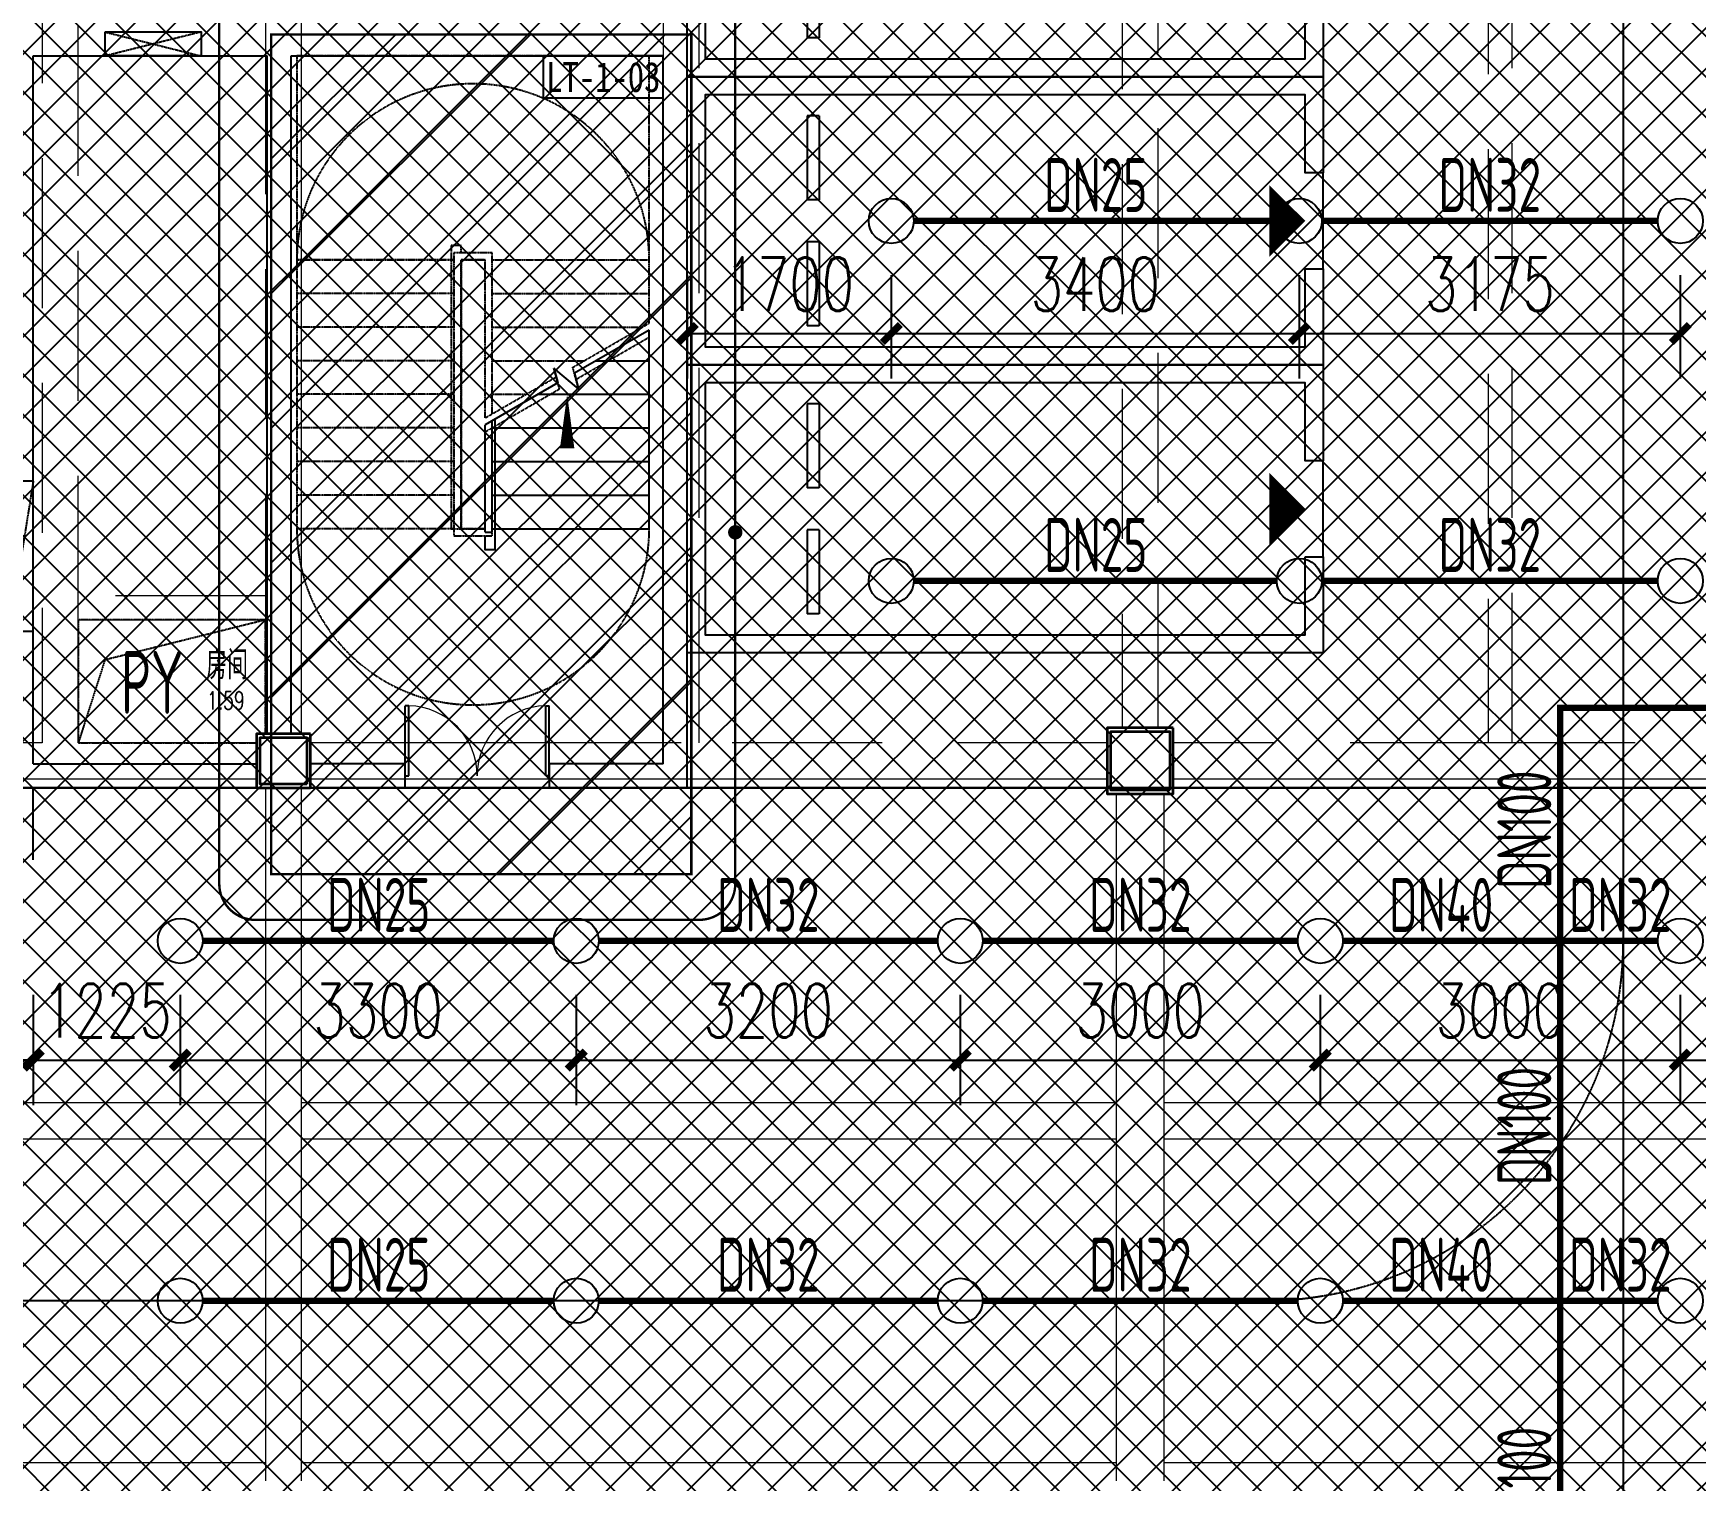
# Model space of a CAD drawing. Extents: x 6824721 to 16538177, y 2478193 to 6665639.
# Drawn here: x 8766639 to 8780493, y 2813701 to 2825766 of the extents above; entities that cross this region are included whole.
import ezdxf
from ezdxf.enums import TextEntityAlignment as Align

# ---------------------------------------------------------------- set-up
doc = ezdxf.new("R2010")
doc.units = 0
doc.header["$LTSCALE"] = 10
for name, pattern in [('__DASH', [0.35, 0.25, -0.1]), ('DASH', [0.35, 0.25, -0.1]), ('短虚线', [187.5, 125, -62.5])]:
    doc.linetypes.add(name, pattern=pattern)
for name, color, linetype in [('0-wo', 8, 'Continuous'), ('00-停车位', 67, 'Continuous'), ('A-BEAM', 4, 'Continuous'), ('A-DIM_SYMB', 3, 'Continuous'), ('A-STAIR', 3, 'Continuous'), ('SRC-03F$0$A-SYMB-NUMB-T', 4, 'Continuous'), ('STAIR', 2, 'Continuous'), ('W-EQUIP_喷头', 7, 'Continuous'), ('W-PIPE-喷淋中', 6, 'Continuous'), ('W-TEXT_喷淋', 7, 'Continuous'), ('W-TWT_DIM', 3, 'Continuous'), ('画水辅助', 6, 'Continuous')]:
    doc.layers.add(name, color=color, linetype=linetype)
doc.layers.add('钢梁', color=141, linetype='Continuous', lineweight=18)
doc.styles.add('8B2_01', font='simhei.ttf', dxfattribs={"width": 0.8})
doc.styles.add('8B2_02', font='tssdeng.shx', dxfattribs={"width": 0.7, "bigfont": 'TSSDCHN.shx'})
doc.styles.add('_TCH_DIM', font='SIMPLEX', dxfattribs={"bigfont": 'GBCBIG'})
doc.styles.add('_TCH_DIM_T3', font='SIMPLEX', dxfattribs={"width": 0.705882, "bigfont": 'GBCBIG'})
doc.styles.add('_TCH_SPACE', font='SIMPLEX', dxfattribs={"height": 5, "bigfont": 'GBCBIG'})
doc.styles.add('_TWT_PIPEDN', font='TSSDENG', dxfattribs={"width": 0.8, "height": 3.5, "bigfont": 'TSSDCHN'})
doc.styles.add('SRC-03F$0$ECADI-TXT', font='simplex.shx', dxfattribs={"bigfont": 'hztxt.shx'})
doc.dimstyles.new('_TWT_ARCH&&150', dxfattribs={"dimtxt": 446.25, "dimasz": 150, "dimexe": 375, "dimexo": 450, "dimgap": 189.375, "dimtad": 1, "dimdec": 0, "dimzin": 0, "dimdsep": 46, "dimtxsty": '_TCH_DIM_T3', "dimblk": 'ARCHTICK', "dimcen": 0.09, "dimclrt": 7, "dimazin": 2, "dimtfac": 1, "dimtdec": 0, "dimtix": 1, "dimtmove": 2, "dimatfit": 3, "dimfxl": 0, "dimtolj": 1, "dimtzin": 0, "dimarcsym": 0})

# ---------------------------------------------------------------- blocks, each defined once
blk = doc.blocks.new('车位2400x5300')
at = {"layer": '00-停车位', "color": 251}
for p, q in [((-875, -1000), (-175, -1000)), ((-875, -1100), (-875, -1000)), ((-875, -1100), (-175, -1100)), ((-175, -1100), (-175, -1000)), ((175, -1000), (875, -1000)), ((175, -1100), (175, -1000)), ((175, -1100), (875, -1100)), ((875, -1100), (875, -1000)), ((400, -5300), (-400, -5300))]:
    blk.add_line(p, q, dxfattribs=at)
blk.add_lwpolyline([(400, -5150), (400, -5300), (1200, -5300), (1200, 0), (-1200, 0), (-1200, -5300), (-400, -5300), (-400, -5150), (-1050, -5150), (-1050, -150), (1050, -150), (1050, -5150), (400, -5150)], dxfattribs=at)
blk.add_lwpolyline([(0, -5150, 0, 600, 0), (0, -4850, 600, 600, 0)], format="xyseb", dxfattribs=at)
blk = doc.blocks.new('SRC-03F$0$ECADI-TAG-CODE')
at = {"layer": 'SRC-03F$0$A-SYMB-NUMB-T', "color": 1}
blk.add_lwpolyline([(3.41, 8.1), (13.41, 8.1), (13.41, 4.6), (3.41, 4.6)], close=True, dxfattribs=at)
at = {"layer": 'SRC-03F$0$A-SYMB-NUMB-T', "style": 'SRC-03F$0$ECADI-TXT', "width": 0.7}
blk.add_attdef('CODE', text='', height=2.5, dxfattribs=at).set_placement((8.41, 6.35), align=Align.MIDDLE_CENTER)
blk = doc.blocks.new('A$C65BE018D')
at = {"layer": 'A-BEAM'}
blk.add_lwpolyline([(1797, 2847), (1797, 1760), (1715, 1760), (1715, 1875)], dxfattribs=at)
at = {"layer": 'A-DIM_SYMB'}
blk.add_lwpolyline([(2399, 1795, 0, 0, 0), (2399, 3055, 0, 120, 0), (2399, 2605, 0, 0, 0)], format="xyseb", dxfattribs=at)
at = {"layer": 'A-STAIR', "color": 8, "linetype": '__DASH'}
for p, q in [((3083, 5875), (147, 5875)), ((147, 5875), (147, 4175)), ((3083, 4175), (3083, 5875)), ((147, 4175), (147, 1935)), ((1455, 4175), (147, 4175)), ((147, 4175), (1455, 4175)), ((1775, 4235), (1455, 4235)), ((1455, 4235), (1455, 1875)), ((1515, 4175), (1515, 1935)), ((1715, 4175), (1515, 4175)), ((1515, 4175), (1515, 1935)), ((1515, 4175), (1715, 4175)), ((1715, 2858), (1715, 4175)), ((1715, 2858), (1715, 4175)), ((1775, 2892), (1775, 4235)), ((1775, 4175), (3083, 4175)), ((1775, 4175), (3083, 4175)), ((3083, 3648), (3083, 4175)), ((1455, 3895), (147, 3895)), ((1775, 3895), (3083, 3895)), ((1455, 3615), (147, 3615)), ((1775, 3615), (3026, 3615)), ((2446, 3280), (3083, 3648)), ((2473, 3180), (3083, 3532)), ((3083, 1935), (3083, 3532)), ((1455, 3335), (147, 3335)), ((1775, 3335), (2541, 3335)), ((2741, 3335), (3083, 3335)), ((1715, 2858), (2308, 3200)), ((2335, 3100), (2288, 3272)), ((2288, 3272), (2494, 3100)), ((2494, 3100), (2446, 3280)), ((1455, 3055), (147, 3055)), ((1715, 2742), (2335, 3100)), ((1775, 3055), (2057, 3055)), ((2257, 3055), (3083, 3055)), ((1455, 2775), (147, 2775)), ((1775, 1875), (1775, 2777)), ((1775, 2775), (3083, 2775)), ((1715, 1935), (1715, 2742)), ((1715, 1935), (1715, 2742)), ((1455, 2495), (147, 2495)), ((1775, 2495), (3083, 2495)), ((1455, 2215), (147, 2215)), ((1775, 2215), (3083, 2215)), ((1455, 1935), (147, 1935)), ((1455, 1875), (1775, 1875)), ((1515, 1935), (1715, 1935)), ((1715, 1935), (1515, 1935)), ((1775, 1935), (3083, 1935))]:
    blk.add_line(p, q, dxfattribs=at)
at = {"layer": 'A-STAIR'}
for p, q in [((3083, 3590), (2460, 3230)), ((3083, 1935), (3083, 3590)), ((2641, 3335), (3083, 3335)), ((2494, 3100), (2288, 3272)), ((2288, 3272), (2321, 3150)), ((2460, 3230), (2494, 3100)), ((2321, 3150), (1715, 2800)), ((2157, 3055), (3083, 3055)), ((1715, 1935), (1715, 2800)), ((1715, 1905), (1715, 2800)), ((1775, 1905), (1775, 2835)), ((1775, 2775), (3083, 2775)), ((1775, 2495), (3083, 2495)), ((1775, 2215), (3083, 2215)), ((1715, 1905), (1775, 1905)), ((1775, 1935), (3083, 1935))]:
    blk.add_line(p, q, dxfattribs=at)
at = {"layer": 'A-STAIR', "color": 8, "linetype": '__DASH'}
blk.add_lwpolyline([(1515, 4235), (1515, 4295), (1433, 4295), (1433, 1935), (1515, 1935), (1515, 4175)], dxfattribs=at)
at = {"layer": 'STAIR', "color": 9, "linetype": 'DASH'}
for centre, start, end in [((1615, 4175), 0, 180), ((1615, 1935), 180, 0)]:
    blk.add_arc(centre, 1468, start, end, dxfattribs=at)
at = {"layer": 'A-DIM_SYMB', "color": 7, "style": '_TCH_DIM', "width": 0.8}
blk.add_text('上', height=0.18, dxfattribs=at).set_placement((0, 0))
blk = doc.blocks.new('A$C405108C4')
at = {"color": 252, "linetype": 'DASH'}
for points in [[(59473, -118375), (58673, -118575)], [(58673, -118375), (59473, -118575)], [(58075, -122119), (57875, -123369)]]:
    blk.add_lwpolyline(points, dxfattribs=at)
at = {"layer": '画水辅助', "color": 4}
for points in [[(58673, -118375), (59473, -118375), (59473, -118575), (58673, -118575)], [(58075, -122119), (57875, -122119), (57875, -123369), (58075, -123369)]]:
    blk.add_lwpolyline(points, close=True, dxfattribs=at)
blk = doc.blocks.new('$DorLib2D$00000002')
for p, q in [((-0.5, 0), (-0.5, 0.4875)), ((-0.475, 0.4875), (-0.5, 0.4875)), ((-0.475, 0), (-0.475, 0.4875)), ((0.475, 0), (0.475, 0.4875)), ((0.475, 0.4875), (0.5, 0.4875)), ((0.5, 0), (0.5, 0.4875)), ((-0.5, 0), (-0.475, 0)), ((0.5, 0), (0.475, 0))]:
    blk.add_line(p, q)
at = {"lineweight": 13}
for centre, start, end in [((-0.4875, 0), 0, 88.53072), ((0.4875, 0), 91.46928, 180)]:
    blk.add_arc(centre, 0.4875, start, end, dxfattribs=at)
blk = doc.blocks.new('jkytk')
h = blk.add_hatch()
h.set_pattern_fill('ANSI31', color=252, scale=500)
h.set_pattern_definition([(45, (8493122.4, 3120586.9), (-561.266, 561.266), [])])
h.paths.add_polyline_path([(8463239, 2834402), (8466739, 2834402), (8466739, 2827402), (8463239, 2827402)])
at = {"color": 1, "const_width": 20}
blk.add_lwpolyline([(8463239, 2834402), (8466739, 2834402), (8466739, 2827402), (8463239, 2827402)], close=True, dxfattribs=at)
blk = doc.blocks.new('LIANGMOBAN')
at = {"layer": '钢梁', "color": 8, "linetype": '短虚线', "lineweight": 18}
for p, q in [((1899101, 114578), (1899101, 111703)), ((1899401, 111703), (1899401, 114578)), ((1902416, 114578), (1902416, 111603)), ((1902716, 111703), (1902716, 114578)), ((1909291, 114578), (1909291, 105878)), ((1909491, 105878), (1909491, 114578)), ((1897241, 114503), (1897241, 106853)), ((1897541, 106854), (1897541, 114503)), ((1906241, 114453), (1906241, 106003)), ((1906541, 106003), (1906541, 114453)), ((1899101, 111703), (1899101, 106854)), ((1902716, 105878), (1902716, 111703)), ((1899101, 107103), (1897541, 107103)), ((1897241, 106853), (1897241, 105878)), ((1897241, 105878), (1890816, 105878)), ((1906116, 105878), (1902566, 105878)), ((1909391, 105878), (1906666, 105878)), ((1912391, 105878), (1909391, 105878))]:
    blk.add_line(p, q, dxfattribs=at)
at = {"layer": '钢梁', "color": 8, "lineweight": 18}
for p, q in [((1899401, 106853), (1899401, 111703)), ((1899401, 111603), (1902416, 111603)), ((1902416, 111603), (1902416, 105878)), ((1897541, 106903), (1899101, 106903)), ((1897541, 105878), (1897541, 106853)), ((1899101, 106853), (1899101, 105953)), ((1899401, 105953), (1899401, 106853)), ((1899026, 105878), (1897541, 105878)), ((1902566, 105878), (1899476, 105878)), ((1893991, 105578), (1897391, 105578)), ((1897391, 105578), (1899026, 105578)), ((1899476, 105578), (1902566, 105578)), ((1902566, 105578), (1906116, 105578)), ((1906666, 105578), (1909391, 105578)), ((1909391, 105578), (1912391, 105578)), ((1899101, 105503), (1899101, 102728)), ((1899401, 102728), (1899401, 105503)), ((1906191, 105453), (1906191, 102728)), ((1906591, 102728), (1906591, 105453)), ((1899101, 102878), (1890741, 102878)), ((1906191, 102878), (1899401, 102878)), ((1915191, 102878), (1906591, 102878)), ((1899101, 102728), (1899101, 99728)), ((1899401, 99728), (1899401, 102728)), ((1906191, 102728), (1906191, 99728)), ((1906591, 99728), (1906591, 102728)), ((1890741, 102578), (1899101, 102578)), ((1899401, 102578), (1906191, 102578)), ((1906591, 102578), (1915191, 102578)), ((1899101, 99878), (1890741, 99878)), ((1906191, 99878), (1899401, 99878)), ((1915191, 99878), (1906591, 99878))]:
    blk.add_line(p, q, dxfattribs=at)
blk = doc.blocks.new('_ArchTick')
at = {"color": 0, "linetype": 'ByBlock', "const_width": 0.4}
blk.add_lwpolyline([(-0.5, -0.5), (0.5, 0.5)], dxfattribs=at)
blk = doc.blocks.new('*D958')
at = {"layer": 'Defpoints', "color": 0, "transparency": 16777216}
for p in [(8766639, 2818201), (8767864, 2818201), (8767864, 2817208)]:
    blk.add_point(p, dxfattribs=at)
at = {"layer": 'W-TWT_DIM', "color": 0, "lineweight": -2, "transparency": 16777216}
for p, q in [((8766639, 2817751), (8766639, 2816833)), ((8767864, 2817751), (8767864, 2816833)), ((8766639, 2817208), (8766489, 2817208)), ((8766639, 2817208), (8767864, 2817208)), ((8767864, 2817208), (8768014, 2817208))]:
    blk.add_line(p, q, dxfattribs=at)
at = {"layer": 'W-TWT_DIM', "color": 0, "lineweight": -2, "transparency": 16777216, "xscale": 150, "yscale": 150, "zscale": 150}
blk.add_blockref('_ArchTick', (8766639, 2817208), dxfattribs=at)
at = {"layer": 'W-TWT_DIM', "color": 0, "lineweight": -2, "transparency": 16777216, "xscale": 150, "yscale": 150, "zscale": 150, "rotation": 180}
blk.add_blockref('_ArchTick', (8767864, 2817208), dxfattribs=at)
at = {"layer": 'W-TWT_DIM', "color": 7, "transparency": 16777216, "insert": (8767252, 2817620), "char_height": 446.2, "attachment_point": 5, "style": '_TCH_DIM_T3'}
blk.add_mtext('\\A1;1225', dxfattribs=at)
blk = doc.blocks.new('*D959')
at = {"layer": 'Defpoints', "color": 0, "transparency": 16777216}
for p in [(8767864, 2818201), (8771164, 2818201), (8771164, 2817208)]:
    blk.add_point(p, dxfattribs=at)
at = {"layer": 'W-TWT_DIM', "color": 0, "lineweight": -2, "transparency": 16777216}
for p, q in [((8767864, 2817751), (8767864, 2816833)), ((8771164, 2817751), (8771164, 2816833)), ((8767864, 2817208), (8771164, 2817208))]:
    blk.add_line(p, q, dxfattribs=at)
at = {"layer": 'W-TWT_DIM', "color": 0, "lineweight": -2, "transparency": 16777216, "xscale": 150, "yscale": 150, "zscale": 150, "rotation": 180}
blk.add_blockref('_ArchTick', (8767864, 2817208), dxfattribs=at)
at = {"layer": 'W-TWT_DIM', "color": 0, "lineweight": -2, "transparency": 16777216, "xscale": 150, "yscale": 150, "zscale": 150}
blk.add_blockref('_ArchTick', (8771164, 2817208), dxfattribs=at)
at = {"layer": 'W-TWT_DIM', "color": 7, "transparency": 16777216, "insert": (8769514, 2817620), "char_height": 446.2, "attachment_point": 5, "style": '_TCH_DIM_T3'}
blk.add_mtext('\\A1;3300', dxfattribs=at)
blk = doc.blocks.new('*D960')
at = {"layer": 'Defpoints', "color": 0, "transparency": 16777216}
for p in [(8771164, 2818201), (8774364, 2818201), (8774364, 2817208)]:
    blk.add_point(p, dxfattribs=at)
at = {"layer": 'W-TWT_DIM', "color": 0, "lineweight": -2, "transparency": 16777216}
for p, q in [((8771164, 2817751), (8771164, 2816833)), ((8774364, 2817751), (8774364, 2816833)), ((8771164, 2817208), (8774364, 2817208))]:
    blk.add_line(p, q, dxfattribs=at)
at = {"layer": 'W-TWT_DIM', "color": 0, "lineweight": -2, "transparency": 16777216, "xscale": 150, "yscale": 150, "zscale": 150, "rotation": 180}
blk.add_blockref('_ArchTick', (8771164, 2817208), dxfattribs=at)
at = {"layer": 'W-TWT_DIM', "color": 0, "lineweight": -2, "transparency": 16777216, "xscale": 150, "yscale": 150, "zscale": 150}
blk.add_blockref('_ArchTick', (8774364, 2817208), dxfattribs=at)
at = {"layer": 'W-TWT_DIM', "color": 7, "transparency": 16777216, "insert": (8772764, 2817620), "char_height": 446.2, "attachment_point": 5, "style": '_TCH_DIM_T3'}
blk.add_mtext('\\A1;3200', dxfattribs=at)
blk = doc.blocks.new('*D961')
at = {"layer": 'Defpoints', "color": 0, "transparency": 16777216}
for p in [(8774364, 2818201), (8777364, 2818201), (8777364, 2817208)]:
    blk.add_point(p, dxfattribs=at)
at = {"layer": 'W-TWT_DIM', "color": 0, "lineweight": -2, "transparency": 16777216}
for p, q in [((8774364, 2817751), (8774364, 2816833)), ((8777364, 2817751), (8777364, 2816833)), ((8774364, 2817208), (8777364, 2817208))]:
    blk.add_line(p, q, dxfattribs=at)
at = {"layer": 'W-TWT_DIM', "color": 0, "lineweight": -2, "transparency": 16777216, "xscale": 150, "yscale": 150, "zscale": 150, "rotation": 180}
blk.add_blockref('_ArchTick', (8774364, 2817208), dxfattribs=at)
at = {"layer": 'W-TWT_DIM', "color": 0, "lineweight": -2, "transparency": 16777216, "xscale": 150, "yscale": 150, "zscale": 150}
blk.add_blockref('_ArchTick', (8777364, 2817208), dxfattribs=at)
at = {"layer": 'W-TWT_DIM', "color": 7, "transparency": 16777216, "insert": (8775864, 2817620), "char_height": 446.2, "attachment_point": 5, "style": '_TCH_DIM_T3'}
blk.add_mtext('\\A1;3000', dxfattribs=at)
blk = doc.blocks.new('*D962')
at = {"layer": 'Defpoints', "color": 0, "transparency": 16777216}
for p in [(8777364, 2818201), (8780364, 2818201), (8780364, 2817208)]:
    blk.add_point(p, dxfattribs=at)
at = {"layer": 'W-TWT_DIM', "color": 0, "lineweight": -2, "transparency": 16777216}
for p, q in [((8777364, 2817751), (8777364, 2816833)), ((8780364, 2817751), (8780364, 2816833)), ((8777364, 2817208), (8780364, 2817208))]:
    blk.add_line(p, q, dxfattribs=at)
at = {"layer": 'W-TWT_DIM', "color": 0, "lineweight": -2, "transparency": 16777216, "xscale": 150, "yscale": 150, "zscale": 150, "rotation": 180}
blk.add_blockref('_ArchTick', (8777364, 2817208), dxfattribs=at)
at = {"layer": 'W-TWT_DIM', "color": 0, "lineweight": -2, "transparency": 16777216, "xscale": 150, "yscale": 150, "zscale": 150}
blk.add_blockref('_ArchTick', (8780364, 2817208), dxfattribs=at)
at = {"layer": 'W-TWT_DIM', "color": 7, "transparency": 16777216, "insert": (8778864, 2817620), "char_height": 446.2, "attachment_point": 5, "style": '_TCH_DIM_T3'}
blk.add_mtext('\\A1;3000', dxfattribs=at)
blk = doc.blocks.new('*D963')
at = {"layer": 'Defpoints', "color": 0, "transparency": 16777216}
for p in [(8780364, 2818201), (8783564, 2818201), (8783564, 2817208)]:
    blk.add_point(p, dxfattribs=at)
at = {"layer": 'W-TWT_DIM', "color": 0, "lineweight": -2, "transparency": 16777216}
for p, q in [((8780364, 2817751), (8780364, 2816833)), ((8783564, 2817751), (8783564, 2816833)), ((8780364, 2817208), (8783564, 2817208))]:
    blk.add_line(p, q, dxfattribs=at)
at = {"layer": 'W-TWT_DIM', "color": 0, "lineweight": -2, "transparency": 16777216, "xscale": 150, "yscale": 150, "zscale": 150, "rotation": 180}
blk.add_blockref('_ArchTick', (8780364, 2817208), dxfattribs=at)
at = {"layer": 'W-TWT_DIM', "color": 0, "lineweight": -2, "transparency": 16777216, "xscale": 150, "yscale": 150, "zscale": 150}
blk.add_blockref('_ArchTick', (8783564, 2817208), dxfattribs=at)
at = {"layer": 'W-TWT_DIM', "color": 7, "transparency": 16777216, "insert": (8781964, 2817620), "char_height": 446.2, "attachment_point": 5, "style": '_TCH_DIM_T3'}
blk.add_mtext('\\A1;3200', dxfattribs=at)
blk = doc.blocks.new('*D966')
at = {"layer": 'Defpoints', "color": 0, "transparency": 16777216}
for p in [(8772089, 2824201), (8773789, 2824201), (8773789, 2823263)]:
    blk.add_point(p, dxfattribs=at)
at = {"layer": 'W-TWT_DIM', "color": 0, "lineweight": -2, "transparency": 16777216}
for p, q in [((8772089, 2823751), (8772089, 2822888)), ((8773789, 2823751), (8773789, 2822888)), ((8772089, 2823263), (8773789, 2823263))]:
    blk.add_line(p, q, dxfattribs=at)
at = {"layer": 'W-TWT_DIM', "color": 0, "lineweight": -2, "transparency": 16777216, "xscale": 150, "yscale": 150, "zscale": 150, "rotation": 180}
blk.add_blockref('_ArchTick', (8772089, 2823263), dxfattribs=at)
at = {"layer": 'W-TWT_DIM', "color": 0, "lineweight": -2, "transparency": 16777216, "xscale": 150, "yscale": 150, "zscale": 150}
blk.add_blockref('_ArchTick', (8773789, 2823263), dxfattribs=at)
at = {"layer": 'W-TWT_DIM', "color": 7, "transparency": 16777216, "insert": (8772939, 2823675), "char_height": 446.2, "attachment_point": 5, "style": '_TCH_DIM_T3'}
blk.add_mtext('\\A1;1700', dxfattribs=at)
blk = doc.blocks.new('*D967')
at = {"layer": 'Defpoints', "color": 0, "transparency": 16777216}
for p in [(8773789, 2824201), (8777189, 2824201), (8777189, 2823263)]:
    blk.add_point(p, dxfattribs=at)
at = {"layer": 'W-TWT_DIM', "color": 0, "lineweight": -2, "transparency": 16777216}
for p, q in [((8773789, 2823751), (8773789, 2822888)), ((8777189, 2823751), (8777189, 2822888)), ((8773789, 2823263), (8777189, 2823263))]:
    blk.add_line(p, q, dxfattribs=at)
at = {"layer": 'W-TWT_DIM', "color": 0, "lineweight": -2, "transparency": 16777216, "xscale": 150, "yscale": 150, "zscale": 150, "rotation": 180}
blk.add_blockref('_ArchTick', (8773789, 2823263), dxfattribs=at)
at = {"layer": 'W-TWT_DIM', "color": 0, "lineweight": -2, "transparency": 16777216, "xscale": 150, "yscale": 150, "zscale": 150}
blk.add_blockref('_ArchTick', (8777189, 2823263), dxfattribs=at)
at = {"layer": 'W-TWT_DIM', "color": 7, "transparency": 16777216, "insert": (8775489, 2823675), "char_height": 446.2, "attachment_point": 5, "style": '_TCH_DIM_T3'}
blk.add_mtext('\\A1;3400', dxfattribs=at)
blk = doc.blocks.new('*D968')
at = {"layer": 'Defpoints', "color": 0, "transparency": 16777216}
for p in [(8777189, 2824201), (8780364, 2824201), (8780364, 2823263)]:
    blk.add_point(p, dxfattribs=at)
at = {"layer": 'W-TWT_DIM', "color": 0, "lineweight": -2, "transparency": 16777216}
for p, q in [((8777189, 2823751), (8777189, 2822888)), ((8780364, 2823751), (8780364, 2822888)), ((8777189, 2823263), (8780364, 2823263))]:
    blk.add_line(p, q, dxfattribs=at)
at = {"layer": 'W-TWT_DIM', "color": 0, "lineweight": -2, "transparency": 16777216, "xscale": 150, "yscale": 150, "zscale": 150, "rotation": 180}
blk.add_blockref('_ArchTick', (8777189, 2823263), dxfattribs=at)
at = {"layer": 'W-TWT_DIM', "color": 0, "lineweight": -2, "transparency": 16777216, "xscale": 150, "yscale": 150, "zscale": 150}
blk.add_blockref('_ArchTick', (8780364, 2823263), dxfattribs=at)
at = {"layer": 'W-TWT_DIM', "color": 7, "transparency": 16777216, "insert": (8778777, 2823675), "char_height": 446.2, "attachment_point": 5, "style": '_TCH_DIM_T3'}
blk.add_mtext('\\A1;3175', dxfattribs=at)
blk = doc.blocks.new('$TwtSys$00000125')
blk.add_circle((0, 0, 0), 1)

msp = doc.modelspace()

# ---------------------------------------------------------------- hatches: boundary and pattern name
h = msp.add_hatch()
h.set_pattern_fill('ANSI37', color=8, scale=150)
h.set_pattern_definition([(45, (8303016.86, 2710265.2), (-168.3798, 168.3798), []), (135, (8303016.86, 2710265.2), (-168.3798, -168.3798), [])])
h.paths.add_polyline_path([(8824414.1, 2949451.5), (8824414.1, 2935151.5), (8842714.1, 2935151.5), (8842714.1, 2879526.5), (8827964.1, 2879526.5), (8827964.1, 2881476.5), (8830839.1, 2881476.5), (8830939.1, 2886876.5), (8804334.6, 2886876.5), (8804142.3, 2820149.7), (8833564.1, 2820152.3), (8833564.1, 2817714.5), (8841204.8, 2810768), (8839163.9, 2808501.4), (8843102.6, 2804955), (8820829.2, 2780217.9), (8820829.2, 2770055.4), (8785124.6, 2730401.5), (8708264.1, 2730401.5), (8708264.1, 2736351.5), (8695014.1, 2750701.5), (8695014.1, 2775001.5), (8703014.1, 2775002.8), (8703014.1, 2949451.5), (8712039.3, 2949451.5)])
at = {"layer": 'W-PIPE-喷淋中'}
for points in [[(8779364.1, 2820142.4), (8779337.8, 2820142.4), (8779337.8, 2820168.7)], [(8779364.1, 2820142.4), (8779364.1, 2820168.7), (8779337.8, 2820168.7)]]:
    msp.add_hatch(color=256, dxfattribs=at).paths.add_polyline_path(points)

# ---------------------------------------------------------------- linework, layer by layer
at = {"layer": '0-wo', "color": 8}
for p, q in [((8772089.1, 2825676.5), (8772089.1, 2830101.5)), ((8772089.1, 2819476.5), (8772089.1, 2825676.5)), ((8766639.1, 2825576.5), (8768589.1, 2825576.5)), ((8766639.1, 2819676.5), (8766639.1, 2825576.5)), ((8768589.1, 2819926.5), (8768589.1, 2825576.5)), ((8768789.1, 2825576.5), (8771889.1, 2825576.5)), ((8768789.1, 2819926.5), (8768789.1, 2825576.5)), ((8771889.1, 2819676.5), (8771889.1, 2825576.5)), ((8776139.1, 2819976.5), (8775589.1, 2819976.5)), ((8775589.1, 2819976.5), (8775589.1, 2819426.5)), ((8776139.1, 2819426.5), (8776139.1, 2819976.5)), ((8768949.1, 2819926.5), (8768499.1, 2819926.5)), ((8768499.1, 2819926.5), (8768499.1, 2819476.5)), ((8768949.1, 2819476.5), (8768949.1, 2819926.5)), ((8766639.1, 2819676.5), (8768499.1, 2819676.5)), ((8769739.1, 2819676.5), (8768949.1, 2819676.5)), ((8769739.1, 2819476.5), (8769739.1, 2819676.5)), ((8771889.1, 2819676.5), (8770939.1, 2819676.5)), ((8770939.1, 2819676.5), (8770939.1, 2819476.5)), ((8766639.1, 2819476.5), (8768499.1, 2819476.5)), ((8766639.1, 2818876.5), (8766639.1, 2819476.5)), ((8768499.1, 2819476.5), (8768949.1, 2819476.5)), ((8768949.1, 2819476.5), (8769739.1, 2819476.5)), ((8770939.1, 2819476.5), (8772089.1, 2819476.5)), ((8775589.1, 2819426.5), (8776139.1, 2819426.5))]:
    msp.add_line(p, q, dxfattribs=at)
at = {"layer": '0-wo', "color": 8, "linetype": '__DASH', "ltscale": 1.5}
for points in [[(8779889.1, 2937489), (8779889.1, 2818201.5, -0.4142136), (8776889.1, 2815201.5), (8730989.1, 2815201.5, -0.4142136), (8727989.1, 2818201.5), (8727989.1, 2937489)], [(8779889.1, 2818201.5), (8779889.1, 2741939, -0.4142136), (8776889.1, 2738939), (8750464.1, 2738939)], [(8766639.1, 2815201.5, 0.4142136), (8763639.1, 2812201.5)]]:
    msp.add_lwpolyline(points, format="xyb", dxfattribs=at)
at = {"layer": '0-wo', "color": 8, "linetype": 'DASH', "const_width": 20}
msp.add_lwpolyline([(8768489.1, 2826176.5), (8772189.1, 2826176.5, -0.4142136), (8772489.1, 2825876.5), (8772489.1, 2818676.5, -0.4142136), (8772189.1, 2818376.5), (8768489.1, 2818376.5, -0.4142136), (8768189.1, 2818676.5), (8768189.1, 2825876.5, -0.4142136)], format="xyb", close=True, dxfattribs=at)
at = {"layer": '0-wo', "color": 8, "const_width": 60}
msp.add_lwpolyline([(8772459.1, 2821606.4, 1), (8772519.1, 2821606.4, 1)], format="xyb", close=True, dxfattribs=at)
msp.add_lwpolyline([(8772459.1, 2821606.4, 1), (8772519.1, 2821606.4, 1)], format="xyb", close=True, dxfattribs=at)
msp.add_lwpolyline([(8772459.1, 2821606.4, 1), (8772519.1, 2821606.4, 1)], format="xyb", close=True, dxfattribs=at)
msp.add_lwpolyline([(8772459.1, 2821606.4, 1), (8772519.1, 2821606.4, 1)], format="xyb", close=True, dxfattribs=at)
at = {"layer": '0-wo', "color": 8, "linetype": 'DASH'}
for points in [[(8768574.1, 2819926.5), (8768574.1, 2820876.5), (8767014.1, 2820876.5), (8767014.1, 2819851.5), (8768499.1, 2819851.5), (8768499.1, 2819926.5), (8768574.1, 2819926.5)], [(8768574.1, 2820876.5), (8767236.2, 2820542.5), (8767014.1, 2819851.5)]]:
    msp.add_lwpolyline(points, dxfattribs=at)
at = {"layer": '0-wo', "color": 8, "lineweight": 35}
for points in [[(8776139.1, 2819976.5), (8775589.1, 2819976.5), (8775589.1, 2819426.5), (8776139.1, 2819426.5)], [(8776109.1, 2819456.5), (8775619.1, 2819456.5), (8775619.1, 2819946.5), (8776109.1, 2819946.5)], [(8768949.1, 2819926.5), (8768499.1, 2819926.5), (8768499.1, 2819476.5), (8768949.1, 2819476.5)], [(8768919.1, 2819506.5), (8768529.1, 2819506.5), (8768529.1, 2819896.5), (8768919.1, 2819896.5)]]:
    msp.add_lwpolyline(points, close=True, dxfattribs=at)
at = {"layer": '0-wo', "color": 8, "linetype": 'DASH', "const_width": 20}
msp.add_lwpolyline([(8731264.1, 2819476.5), (8784864.1, 2819476.5), (8784864.1, 2810926.5), (8731264.1, 2810926.5)], close=True, dxfattribs=at)
at = {"layer": 'W-PIPE-喷淋中', "ltscale": 1.5, "const_width": 52.5}
for points in [[(8773976.6, 2824201.5), (8777001.6, 2824201.5)], [(8777376.6, 2824201.5), (8780176.6, 2824201.5)], [(8777001.6, 2821201.5), (8773976.6, 2821201.5)], [(8780176.6, 2821201.5), (8777376.6, 2821201.5)], [(8779364.1, 2820142.4), (8779364.1, 2818201.5)], [(8779364.1, 2820142.4), (8784164.1, 2820142.4)], [(8768051.6, 2818201.5), (8770976.6, 2818201.5)], [(8771351.6, 2818201.5), (8774176.6, 2818201.5)], [(8774551.6, 2818201.5), (8777176.6, 2818201.5)], [(8777551.6, 2818201.5), (8779364.1, 2818201.5)], [(8779364.1, 2818201.5), (8780176.6, 2818201.5)], [(8779364.1, 2818201.5), (8779364.1, 2815201.5)], [(8770976.6, 2815201.5), (8768051.6, 2815201.5)], [(8774176.6, 2815201.5), (8771351.6, 2815201.5)], [(8777176.6, 2815201.5), (8774551.6, 2815201.5)], [(8779364.1, 2815201.5), (8777551.6, 2815201.5)], [(8780176.6, 2815201.5), (8779364.1, 2815201.5)], [(8779364.1, 2815201.5), (8779364.1, 2812201.5)]]:
    msp.add_lwpolyline(points, dxfattribs=at)

# ---------------------------------------------------------------- block references
msp.add_blockref('jkytk', (305383.7, -8645.8))
at = {"layer": '0-wo', "color": 8}
for name, p in [('A$C405108C4', (8708564.1, 2944151.5)), ('A$C65BE018D', (8768689.1, 2819701.5))]:
    msp.add_blockref(name, p, dxfattribs=at)
at = {"layer": '0-wo', "color": 8, "xscale": -1, "rotation": 90}
for p in [(8772089.1, 2826601.5), (8772089.1, 2824201.5), (8772089.1, 2821801.5)]:
    msp.add_blockref('车位2400x5300', p, dxfattribs=at)
at = {"layer": '0-wo', "color": 8}
ref = msp.add_blockref('SRC-03F$0$ECADI-TAG-CODE', (8772229.9, 2824766.5), dxfattribs=dict(at, xscale=-100, yscale=100, zscale=100))
ref.add_attrib('CODE', 'LT-1-03', dxfattribs={"layer": 'SRC-03F$0$A-SYMB-NUMB-T', "height": 250, "style": '8B2_01', "width": 0.8}).set_placement((8771389.1, 2825401.5), align=Align.MIDDLE_CENTER)
at = {"layer": '0-wo', "color": 8, "xscale": 1200, "yscale": 1200, "zscale": 200}
msp.add_blockref('$DorLib2D$00000002', (8770339.1, 2819576.5), dxfattribs=at)
at = {"layer": 'W-EQUIP_喷头', "xscale": 187.5, "yscale": 187.5, "zscale": 187.5}
for p in [(8773789.1, 2824201.5), (8777189.1, 2824201.5), (8780364.1, 2824201.5), (8773789.1, 2821201.5), (8777189.1, 2821201.5), (8780364.1, 2821201.5), (8767864.1, 2818201.5), (8771164.1, 2818201.5), (8774364.1, 2818201.5), (8777364.1, 2818201.5), (8780364.1, 2818201.5), (8767864.1, 2815201.5), (8771164.1, 2815201.5), (8774364.1, 2815201.5), (8777364.1, 2815201.5), (8780364.1, 2815201.5)]:
    msp.add_blockref('$TwtSys$00000125', p, dxfattribs=at)
at = {"layer": '钢梁', "color": 6}
msp.add_blockref('LIANGMOBAN', (6869472.7, 2713973), dxfattribs=at)

# ---------------------------------------------------------------- texts
at = {"layer": '0-wo', "color": 8, "style": '_TCH_SPACE'}
msp.add_text('房间', height=241.13, dxfattribs=at).set_placement((8768080.7, 2820380.2))
at = {"layer": '0-wo', "color": 6, "style": '8B2_02', "width": 0.6}
msp.add_text('PY', height=525, dxfattribs=at).set_placement((8767372.2, 2820093))
at = {"layer": '0-wo', "color": 8, "style": '_TCH_SPACE', "width": 0.705882}
msp.add_text('1.59', height=148.75, dxfattribs=at).set_placement((8768086.2, 2820130.9))
at = {"layer": 'W-TEXT_喷淋', "style": '_TWT_PIPEDN', "width": 0.64}
for s, p in [('DN25', (8775062.6, 2824276.5)), ('DN32', (8778350.1, 2824276.5)), ('DN25', (8775062.6, 2821276.5)), ('DN32', (8778350.1, 2821276.5)), ('DN25', (8769087.6, 2818276.5)), ('DN32', (8772337.6, 2818276.5)), ('DN32', (8775437.6, 2818276.5)), ('DN40', (8777937.6, 2818276.5)), ('DN32', (8779437.6, 2818276.5)), ('DN25', (8769087.6, 2815276.5)), ('DN32', (8772337.6, 2815276.5)), ('DN32', (8775437.6, 2815276.5)), ('DN40', (8777937.6, 2815276.5)), ('DN32', (8779437.6, 2815276.5))]:
    msp.add_text(s, height=450, dxfattribs=at).set_placement(p)
for p in [(8779289.1, 2818634.7), (8779289.1, 2816164.2), (8779289.1, 2813164.2)]:
    msp.add_text('DN100', height=450, rotation=90, dxfattribs=at).set_placement(p)

# ---------------------------------------------------------------- dimensions: what is measured, and where the dimension line sits
at = {"layer": 'W-TWT_DIM'}
for p1, p2, distance, picture, middle in [((8772089.1, 2824201.5), (8773789.1, 2824201.5), -938.9, '*D966', (8772939.1, 2823675)), ((8773789.1, 2824201.5), (8777189.1, 2824201.5), -938.9, '*D967', (8775489.1, 2823675)), ((8777189.1, 2824201.5), (8780364.1, 2824201.5), -938.9, '*D968', (8778776.6, 2823675)), ((8766639.1, 2818201.5), (8767864.1, 2818201.5), -993.8, '*D958', (8767251.6, 2817620.2)), ((8767864.1, 2818201.5), (8771164.1, 2818201.5), -993.8, '*D959', (8769514.1, 2817620.2)), ((8771164.1, 2818201.5), (8774364.1, 2818201.5), -993.8, '*D960', (8772764.1, 2817620.2)), ((8774364.1, 2818201.5), (8777364.1, 2818201.5), -993.8, '*D961', (8775864.1, 2817620.2)), ((8777364.1, 2818201.5), (8780364.1, 2818201.5), -993.8, '*D962', (8778864.1, 2817620.2)), ((8780364.1, 2818201.5), (8783564.1, 2818201.5), -993.8, '*D963', (8781964.1, 2817620.2))]:
    dim = msp.add_aligned_dim(p1=p1, p2=p2, distance=distance, dimstyle='_TWT_ARCH&&150', dxfattribs=at)
    dim.commit()
    dim.dimension.update_dxf_attribs({"geometry": picture, "text_midpoint": middle})

doc.saveas('drawing.dxf')
